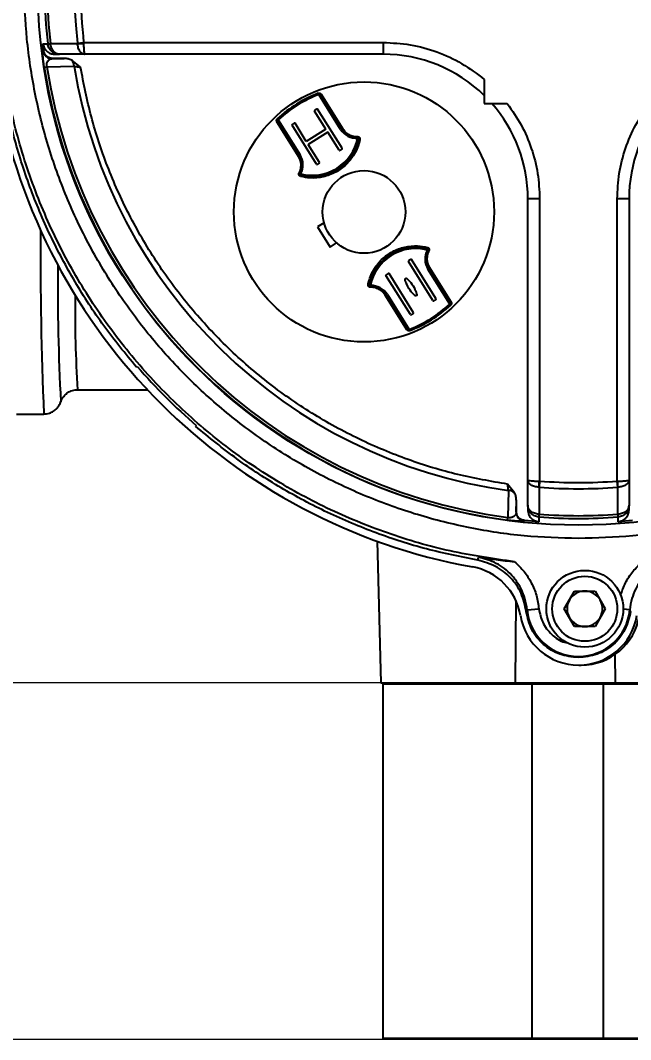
# Model space of a CAD drawing. Header units: millimetres. Extents: x 10469 to 13094, y 11322 to 13178.
# Drawn here: x 11035.1 to 11138.3, y 12550.2 to 12722.7 of the extents above; entities that cross this region are included whole.
import ezdxf

# ---------------------------------------------------------------- set-up
doc = ezdxf.new("R2010")
doc.units = ezdxf.units.MM
doc.layers.add('AM_5', color=3, linetype='Continuous', lineweight=25)
doc.styles.add('SLDTEXTSTYLE1', font='txt.shx', dxfattribs={"width": 0.7, "bigfont": 'gbcbig.shx'})
doc.dimstyles.new('SLDDIMSTYLE12$0', dxfattribs={"dimtxt": 12, "dimasz": 10, "dimexe": 0, "dimexo": 0.0625, "dimgap": 0.875, "dimtad": 1, "dimdec": 1, "dimlfac": 1.8, "dimrnd": 1e-09, "dimzin": 12, "dimdsep": 46, "dimtxsty": 'SLDTEXTSTYLE1', "dimcen": 0.09, "dimdle": 8.16, "dimclrd": 3, "dimclre": 3, "dimadec": 0, "dimazin": 3, "dimtfac": 1, "dimtdec": 1, "dimtofl": 0, "dimtmove": 0, "dimatfit": 3, "dimfxl": 0, "dimfrac": 2, "dimtolj": 1, "dimlwd": 5, "dimlwe": 5, "dimarcsym": 0})

# ---------------------------------------------------------------- blocks, each defined once
blk = doc.blocks.new('*D10')
at = {"layer": 'AM_5', "color": 3, "lineweight": 5, "transparency": 16777216}
blk.add_line((11237.8, 12944.4), (10843.4, 12944.4), dxfattribs=at)
at = {"layer": 'AM_5', "color": 3, "linetype": 'Continuous', "lineweight": 5, "transparency": 16777216}
for p, q in [((10843.4, 12934.4), (10843.4, 12620.62)), ((11249.48, 12610.62), (10843.4, 12610.62))]:
    blk.add_line(p, q, dxfattribs=at)
at = {"layer": 'AM_5', "color": 3, "transparency": 16777216}
for points in [[(10841.73, 12934.4), (10845.07, 12934.4), (10843.4, 12944.4)], [(10841.73, 12620.62), (10845.07, 12620.62), (10843.4, 12610.62)]]:
    blk.add_solid(points, dxfattribs=at)
at = {"layer": 'Defpoints', "color": 0, "transparency": 16777216}
for p in [(11237.86, 12944.4), (10843.4, 12610.62), (11249.54, 12610.62)]:
    blk.add_point(p, dxfattribs=at)
at = {"layer": 'AM_5', "color": 0, "transparency": 16777216, "insert": (10828.81, 12777.51), "char_height": 12, "attachment_point": 5, "rotation": 90, "style": 'SLDTEXTSTYLE1'}
blk.add_mtext('\\A1;{\\H2.28571x;335}', dxfattribs=at)
blk = doc.blocks.new('*D11')
at = {"layer": 'AM_5', "color": 3, "lineweight": 5, "transparency": 16777216}
blk.add_line((11249.48, 12610.62), (10843.22, 12610.62), dxfattribs=at)
at = {"layer": 'AM_5', "color": 3, "linetype": 'Continuous', "lineweight": 5, "transparency": 16777216}
for p, q in [((10843.22, 12600.62), (10843.22, 12560.21)), ((11249.13, 12550.21), (10843.22, 12550.21))]:
    blk.add_line(p, q, dxfattribs=at)
at = {"layer": 'AM_5', "color": 3, "transparency": 16777216}
for points in [[(10841.55, 12600.62), (10844.89, 12600.62), (10843.22, 12610.62)], [(10841.55, 12560.21), (10844.89, 12560.21), (10843.22, 12550.21)]]:
    blk.add_solid(points, dxfattribs=at)
at = {"layer": 'Defpoints', "color": 0, "transparency": 16777216}
for p in [(11249.54, 12610.62), (10843.22, 12550.21), (11249.2, 12550.21)]:
    blk.add_point(p, dxfattribs=at)
at = {"layer": 'AM_5', "color": 0, "transparency": 16777216, "insert": (10828.63, 12580.41), "char_height": 12, "attachment_point": 5, "rotation": 90, "style": 'SLDTEXTSTYLE1'}
blk.add_mtext('\\A1;{\\H2.28571x;60}', dxfattribs=at)

msp = doc.modelspace()

# ---------------------------------------------------------------- linework, layer by layer
at = {"color": 7, "linetype": 'Continuous', "lineweight": 25}
for p, q in [((11038.931, 12718.746), (11039.736, 12718.744)), ((11039.069, 12717.57), (11038.931, 12718.746)), ((11038.975, 12717.538), (11039.069, 12717.57)), ((11039.734, 12718.762), (11040.197, 12718.813)), ((11039.734, 12718.762), (11039.736, 12718.744)), ((11040.202, 12718.744), (11040.197, 12718.813)), ((11040.197, 12718.813), (11044.782, 12718.805)), ((11044.779, 12718.846), (11045.804, 12718.966)), ((11044.779, 12718.846), (11044.782, 12718.805)), ((11045.804, 12718.966), (11096.496, 12718.966)), ((11045.804, 12718.966), (11045.807, 12718.805)), ((11096.496, 12718.966), (11096.496, 12716.966)), ((11040.461, 12716.222), (11042.502, 12716.255)), ((11042.502, 12716.255), (11040.558, 12716.255)), ((11040.922, 12716.966), (11041.711, 12716.966)), ((11046.005, 12716.966), (11041.711, 12716.966)), ((11045.285, 12714.781), (11043.81, 12715.956)), ((11096.496, 12716.966), (11046.005, 12716.966)), ((11039.154, 12714.778), (11039.614, 12714.849)), ((11039.614, 12714.849), (11044.214, 12714.932)), ((11113.578, 12712.714), (11113.578, 12708.628)), ((11085.528, 12710.35), (11085.519, 12710.372)), ((11085.6, 12710.163), (11085.528, 12710.35)), ((11085.6, 12710.163), (11085.769, 12710.269)), ((11089.296, 12704.247), (11085.6, 12710.163)), ((11085.769, 12710.269), (11089.466, 12704.353)), ((11085.998, 12710.212), (11089.665, 12704.344)), ((11086.792, 12704.291), (11084.884, 12707.344)), ((11085.256, 12707.694), (11084.916, 12707.482)), ((11089.527, 12701.047), (11085.393, 12707.662)), ((11113.578, 12708.628), (11117.479, 12708.628)), ((11082.178, 12699.666), (11078.511, 12705.534)), ((11078.73, 12705.871), (11078.561, 12705.765)), ((11082.257, 12699.849), (11078.561, 12705.765)), ((11078.594, 12706.017), (11078.577, 12706.035)), ((11078.73, 12705.871), (11078.594, 12706.017)), ((11078.73, 12705.871), (11082.427, 12699.955)), ((11085.202, 12698.345), (11081.068, 12704.96)), ((11081.439, 12705.309), (11081.1, 12705.097)), ((11083.485, 12702.225), (11081.577, 12705.278)), ((11086.792, 12704.291), (11083.485, 12702.225)), ((11087.11, 12703.782), (11083.803, 12701.716)), ((11089.018, 12700.729), (11087.11, 12703.782)), ((11089.466, 12704.353), (11089.296, 12704.247)), ((11092.142, 12702.946), (11092.151, 12702.746)), ((11092.347, 12702.707), (11092.151, 12702.746)), ((11085.71, 12698.663), (11083.803, 12701.716)), ((11089.495, 12700.91), (11089.156, 12700.698)), ((11082.427, 12699.955), (11082.257, 12699.849)), ((11085.679, 12698.525), (11085.339, 12698.313)), ((11082.349, 12696.826), (11082.525, 12696.731)), ((11082.474, 12696.537), (11082.525, 12696.731)), ((11122.96, 12692.502), (11120.96, 12692.502)), ((11120.96, 12644.925), (11120.96, 12692.502)), ((11122.96, 12692.502), (11122.96, 12644.725)), ((11136.081, 12644.725), (11136.081, 12692.502)), ((11138.081, 12692.502), (11136.081, 12692.502)), ((11138.081, 12692.502), (11138.081, 12644.925)), ((11086.498, 12688.424), (11085.402, 12687.74)), ((11085.402, 12687.74), (11087.522, 12684.347)), ((11087.522, 12684.347), (11088.617, 12685.032)), ((11103.968, 12683.835), (11104.019, 12684.028)), ((11103.968, 12683.835), (11104.144, 12683.739)), ((11104.915, 12675.288), (11100.782, 12681.903)), ((11101.153, 12682.253), (11100.814, 12682.041)), ((11105.424, 12675.606), (11101.291, 12682.221)), ((11101.099, 12672.903), (11096.966, 12679.518)), ((11097.337, 12679.868), (11096.998, 12679.656)), ((11101.608, 12673.221), (11097.475, 12679.836)), ((11104.066, 12680.611), (11104.235, 12680.717)), ((11107.762, 12674.695), (11104.066, 12680.611)), ((11104.235, 12680.717), (11107.932, 12674.801)), ((11104.315, 12680.899), (11107.981, 12675.032)), ((11094.341, 12677.82), (11094.145, 12677.859)), ((11094.341, 12677.82), (11094.35, 12677.62)), ((11100.495, 12670.353), (11096.828, 12676.221)), ((11097.027, 12676.213), (11097.196, 12676.319)), ((11100.723, 12670.297), (11097.027, 12676.213)), ((11097.196, 12676.319), (11100.893, 12670.403)), ((11105.392, 12675.468), (11105.053, 12675.256)), ((11107.932, 12674.801), (11107.762, 12674.695)), ((11107.899, 12674.549), (11107.762, 12674.695)), ((11107.915, 12674.531), (11107.899, 12674.549)), ((11101.576, 12673.084), (11101.237, 12672.872)), ((11100.723, 12670.297), (11100.893, 12670.403)), ((11100.965, 12670.216), (11100.893, 12670.403)), ((11100.974, 12670.193), (11100.965, 12670.216)), ((11054.771, 12664.001), (11054.883, 12664.113)), ((11044.786, 12660.188), (11056.608, 12660.188)), ((11041.955, 12658.154), (11041.962, 12658.177)), ((11034.453, 12656.08), (11039.092, 12656.08)), ((11064.878, 12654.118), (11064.766, 12654.006)), ((11118.72, 12642.746), (11117.546, 12644.212)), ((11120.96, 12644.925), (11121.014, 12644.879)), ((11121.027, 12644.704), (11120.96, 12644.925)), ((11120.96, 12640.645), (11120.96, 12644.925)), ((11122.852, 12644.726), (11122.96, 12644.725)), ((11122.852, 12643.697), (11122.879, 12643.695)), ((11122.852, 12643.697), (11122.857, 12639.127)), ((11122.96, 12644.725), (11122.879, 12643.695)), ((11136.081, 12644.725), (11136.189, 12644.726)), ((11136.162, 12643.695), (11136.081, 12644.725)), ((11136.162, 12643.695), (11136.189, 12643.697)), ((11136.184, 12639.127), (11136.189, 12643.697)), ((11138.081, 12644.925), (11138.081, 12640.645)), ((11117.674, 12643.152), (11117.592, 12638.565)), ((11118.988, 12639.475), (11119.02, 12641.439)), ((11119.02, 12639.569), (11119.02, 12641.439)), ((11120.96, 12640.645), (11120.96, 12639.86)), ((11138.081, 12640.645), (11138.016, 12640.376)), ((11138.048, 12640.287), (11138.048, 12640.371)), ((11138.081, 12639.86), (11138.081, 12640.645)), ((11117.531, 12638.104), (11117.592, 12638.565)), ((11120.369, 12638.076), (11120.337, 12637.984)), ((11122.813, 12637.862), (11120.369, 12638.076)), ((11122.857, 12639.127), (11122.811, 12639.13)), ((11122.811, 12638.664), (11122.823, 12638.663)), ((11122.811, 12638.664), (11122.813, 12637.862)), ((11122.857, 12639.127), (11122.823, 12638.663)), ((11136.184, 12639.127), (11136.23, 12639.13)), ((11136.218, 12638.663), (11136.184, 12639.127)), ((11136.218, 12638.663), (11136.23, 12638.664)), ((11136.228, 12637.862), (11136.23, 12638.664)), ((11138.672, 12638.076), (11136.228, 12637.862)), ((11095.469, 12634.571), (11096.097, 12610.58)), ((11112.492, 12631.336), (11112.612, 12631.853)), ((11127.13, 12623.126), (11128.862, 12626.126)), ((11128.862, 12626.126), (11132.326, 12626.126)), ((11132.326, 12626.126), (11134.058, 12623.126)), ((11118.946, 12624.499), (11118.837, 12610.58)), ((11120.695, 12622.685), (11120.844, 12622.935)), ((11120.844, 12622.935), (11122.835, 12623.123)), ((11128.862, 12620.126), (11127.13, 12623.126)), ((11134.058, 12623.126), (11132.326, 12620.126)), ((11138.197, 12622.935), (11137.093, 12623.039)), ((11138.346, 12622.685), (11138.197, 12622.935)), ((11132.326, 12620.126), (11128.862, 12620.126)), ((11135.655, 12615.372), (11135.759, 12610.58)), ((11129.561, 12613.6), (11129.978, 12613.6)), ((11096.097, 12610.58), (11118.837, 12610.58)), ((11118.837, 12610.58), (11135.759, 12610.58)), ((11126.591, 12610.58), (11126.591, 12610.39)), ((11135.759, 12610.58), (11171.286, 12610.58)), ((11096.423, 12610.39), (11096.423, 12550.39)), ((11121.699, 12610.39), (11096.423, 12610.39)), ((11121.699, 12550.39), (11121.699, 12610.39)), ((11133.783, 12610.39), (11121.699, 12610.39)), ((11133.783, 12550.39), (11133.783, 12610.39)), ((11175.17, 12610.39), (11133.783, 12610.39)), ((11121.699, 12550.39), (11096.423, 12550.39)), ((11133.783, 12550.39), (11121.699, 12550.39)), ((11175.17, 12550.39), (11133.783, 12550.39))]:
    msp.add_line(p, q, dxfattribs=at)
at = {"color": 7, "linetype": 'Continuous', "lineweight": 25, "flags": 128}
for points in [[(11040.461, 12716.222), (11040.516, 12716.241), (11040.558, 12716.255)], [(11089.665, 12704.344), (11089.633, 12704.331), (11089.602, 12704.322), (11089.572, 12704.316), (11089.544, 12704.315), (11089.518, 12704.319), (11089.497, 12704.326), (11089.479, 12704.338), (11089.466, 12704.353)], [(11092.549, 12702.567), (11092.507, 12702.575), (11092.467, 12702.587), (11092.431, 12702.603), (11092.399, 12702.621), (11092.374, 12702.642), (11092.357, 12702.664), (11092.348, 12702.686), (11092.347, 12702.707)], [(11082.257, 12699.849), (11082.265, 12699.83), (11082.268, 12699.809), (11082.265, 12699.786), (11082.257, 12699.762), (11082.244, 12699.737), (11082.226, 12699.712), (11082.204, 12699.688), (11082.178, 12699.666)], [(11082.511, 12696.295), (11082.522, 12696.335), (11082.529, 12696.377), (11082.531, 12696.416), (11082.528, 12696.453), (11082.52, 12696.484), (11082.508, 12696.51), (11082.493, 12696.528), (11082.474, 12696.537)], [(11104.019, 12684.028), (11104, 12684.038), (11103.984, 12684.056), (11103.972, 12684.081), (11103.965, 12684.113), (11103.962, 12684.149), (11103.964, 12684.189), (11103.971, 12684.23), (11103.982, 12684.271)], [(11104.235, 12680.717), (11104.227, 12680.735), (11104.225, 12680.756), (11104.228, 12680.779), (11104.236, 12680.804), (11104.249, 12680.829), (11104.267, 12680.853), (11104.289, 12680.877), (11104.315, 12680.899)], [(11094.145, 12677.859), (11094.145, 12677.88), (11094.136, 12677.902), (11094.118, 12677.924), (11094.093, 12677.944), (11094.062, 12677.963), (11094.025, 12677.978), (11093.985, 12677.99), (11093.943, 12677.998)], [(11096.828, 12676.221), (11096.859, 12676.235), (11096.89, 12676.244), (11096.92, 12676.249), (11096.949, 12676.25), (11096.974, 12676.247), (11096.996, 12676.239), (11097.014, 12676.228), (11097.027, 12676.213)], [(11119.02, 12639.569), (11119.002, 12639.516), (11118.988, 12639.475)]]:
    msp.add_lwpolyline(points, dxfattribs=at)
at = {"color": 7, "linetype": 'Continuous', "lineweight": 25}
for centre, radius in [((11129.52, 12728.755), 91.48), ((11093.246, 12690.283), 22), ((11093.246, 12690.283), 7), ((11130.594, 12623.126), 6.5), ((11130.594, 12623.126), 5.5)]:
    msp.add_circle(centre, radius, dxfattribs=at)
for centre, radius, start, end in [((11129.52, 12728.755), 90.341, 353.64897, 186.35103), ((11129.52, 12728.755), 89.875, 353.64897, 186.35103), ((11129.52, 12728.755), 85.319, 353.33017, 186.66983), ((11040.464, 12717.722), 1.5, 187.07071, 269.91274), ((11039.969, 12720.57), 1.84, 262.72929, 277.2707), ((11045.295, 12733.129), 14.333, 267.94984, 272.05016), ((11042.453, 12714.83), 1.764, 3.33539, 39.69868), ((11096.496, 12692.502), 24.464, 45.7131, 90), ((11129.52, 12728.755), 91.441, 188.79238, 262.46584), ((11129.52, 12728.755), 90.976, 188.79238, 262.46584), ((11129.52, 12728.755), 86.42, 189.2043, 262.12076), ((11129.564, 12728.577), 99.998, 190.32572, 259.67183), ((11093.246, 12690.283), 21.524, 111.039, 132.961), ((11093.246, 12690.283), 21.5, 111.039, 132.961), ((11093.246, 12690.283), 21.3, 111.039, 132.961), ((11085.6, 12710.163), 0.2, 32, 111.039), ((11085.917, 12710.375), 0.182, 215.62254, 296.53626), ((11084.969, 12707.397), 0.1, 122, 212), ((11085.309, 12707.609), 0.1, 32, 122), ((11096.496, 12692.502), 24.464, 0, 41.23805), ((11162.545, 12692.502), 24.464, 138.76195, 180), ((11078.401, 12705.678), 0.182, 307.46374, 28.37746), ((11078.73, 12705.871), 0.2, 132.961, 212), ((11081.153, 12705.013), 0.1, 122, 212), ((11081.492, 12705.225), 0.1, 32, 122), ((11092.01, 12705.943), 3.2, 212, 272.53097), ((11092.01, 12705.943), 3, 212, 272.53097), ((11084.503, 12704.276), 8, 255.3094, 348.6906), ((11084.503, 12704.276), 7.8, 255.3094, 348.6906), ((11091.455, 12702.995), 0.689, 355.91037, 3.87572), ((11092.151, 12702.746), 0.2, 348.6906, 92.53097), ((11089.103, 12700.782), 0.1, 212, 302), ((11089.442, 12700.994), 0.1, 302, 32), ((11079.713, 12698.259), 3, 331.46903, 32), ((11079.713, 12698.259), 3.2, 331.46903, 32), ((11085.626, 12698.61), 0.1, 302, 32), ((11082.606, 12697.465), 0.689, 240.12428, 248.08963), ((11082.525, 12696.731), 0.2, 151.46903, 255.3094), ((11085.286, 12698.398), 0.1, 212, 302), ((11647.877, 12682.415), 609.354, 179.552814, 182.476995), ((11101.99, 12676.29), 8, 75.3094, 168.6906), ((11101.99, 12676.29), 7.8, 75.3094, 168.6906), ((11106.779, 12682.307), 3.2, 151.46903, 212), ((11106.779, 12682.307), 3, 151.46903, 212), ((11103.968, 12683.835), 0.2, 331.46903, 75.3094), ((11103.887, 12683.101), 0.689, 60.12428, 68.08963), ((11400.166, 12677.45), 358.731, 179.38754, 183.08342), ((11100.867, 12681.956), 0.1, 122, 212), ((11101.206, 12682.168), 0.1, 32, 122), ((11097.051, 12679.571), 0.1, 122, 212), ((11097.39, 12679.783), 0.1, 32, 122), ((11094.341, 12677.82), 0.2, 168.6906, 272.53097), ((11094.483, 12674.623), 3.2, 32, 92.53097), ((11249.997, 12673.416), 205.637, 179.22351, 183.68809), ((11095.037, 12677.571), 0.689, 175.91037, 183.87572), ((11094.483, 12674.623), 3, 32, 92.53097), ((11093.246, 12690.283), 21.3, 291.039, 312.961), ((11093.246, 12690.283), 21.5, 291.039, 312.961), ((11093.246, 12690.283), 21.524, 291.039, 312.961), ((11105, 12675.341), 0.1, 212, 302), ((11105.339, 12675.553), 0.1, 302, 32), ((11107.762, 12674.695), 0.2, 312.961, 32), ((11108.092, 12674.887), 0.182, 127.46374, 208.37746), ((11101.184, 12672.956), 0.1, 212, 302), ((11101.523, 12673.168), 0.1, 302, 32), ((11100.576, 12670.191), 0.182, 35.62254, 116.53626), ((11100.893, 12670.403), 0.2, 212, 291.039), ((11144.187, 12644.211), 21.342, 178.61808, 181.38192), ((11129.52, 12728.755), 85.319, 265.53552, 274.46448), ((11114.854, 12644.211), 21.342, 358.61809, 1.38192), ((11117.59, 12641.382), 1.772, 50.36479, 87.29394), ((11120.488, 12639.477), 1.5, 180.08872, 264.21159), ((11125.52, 12638.897), 2.719, 175.08842, 184.91158), ((11129.52, 12728.755), 90.341, 265.74841, 274.25159), ((11129.52, 12728.755), 89.875, 265.74841, 274.25159), ((11133.521, 12638.897), 2.719, 355.08842, 4.91158), ((11109.843, 12620.362), 10, 9.26756, 79.67181), ((11130.594, 12623.126), 3, 90, 150), ((11130.594, 12623.126), 3, 30, 90), ((11130.594, 12623.126), 3, 150, 210), ((11130.594, 12623.126), 3, 330, 30), ((11129.52, 12623.755), 8.715, 185.40246, 354.59754), ((11129.561, 12623.579), 9.98, 189.26678, 350.73322), ((11130.594, 12623.126), 3, 210, 270), ((11129.977, 12623.579), 9.98, 270.0009, 350.73276), ((11130.594, 12623.126), 3, 270, 330)]:
    msp.add_arc(centre, radius, start, end, dxfattribs=at)
msp.add_ellipse((11101.195, 12677.562), major_axis=(0.927, -1.484), ratio=0.2285714, dxfattribs=at)
for points in [[(11129.52, 12635.015), (11126.453, 12635.102), (11120.318, 12635.276), (11111.203, 12636.679), (11102.265, 12638.904), (11093.59, 12642.012), (11085.261, 12645.951), (11077.357, 12650.688), (11069.957, 12656.177), (11063.129, 12662.364), (11056.942, 12669.192), (11051.453, 12676.592), (11046.716, 12684.495), (11042.776, 12692.825), (11039.672, 12701.5), (11037.433, 12710.438), (11036.081, 12719.553), (11035.629, 12728.755), (11036.081, 12737.958), (11037.433, 12747.073), (11039.672, 12756.011), (11042.776, 12764.686), (11046.716, 12773.015), (11051.453, 12780.919), (11056.942, 12788.319), (11063.129, 12795.147), (11069.957, 12801.334), (11077.357, 12806.823), (11085.261, 12811.56), (11093.59, 12815.499), (11102.265, 12818.607), (11111.203, 12820.832), (11120.318, 12822.235), (11126.453, 12822.409), (11129.52, 12822.496)], [(11129.52, 12822.496), (11132.588, 12822.409), (11138.723, 12822.235), (11147.838, 12820.832), (11156.776, 12818.607), (11165.451, 12815.499), (11173.78, 12811.56), (11181.684, 12806.823), (11189.084, 12801.334), (11195.912, 12795.147), (11202.099, 12788.319), (11207.588, 12780.919), (11212.325, 12773.015), (11216.265, 12764.686), (11219.369, 12756.011), (11221.608, 12747.073), (11222.96, 12737.958), (11223.412, 12728.755), (11222.96, 12719.553), (11221.608, 12710.438), (11219.369, 12701.5), (11216.265, 12692.825), (11212.325, 12684.495), (11207.588, 12676.592), (11202.099, 12669.192), (11195.912, 12662.364), (11189.084, 12656.177), (11181.684, 12650.688), (11173.78, 12645.951), (11165.451, 12642.012), (11156.776, 12638.904), (11147.838, 12636.679), (11138.723, 12635.276), (11132.588, 12635.102), (11129.52, 12635.015)], [(11118.731, 12631.082), (11115.079, 12631.606), (11107.776, 12632.654), (11097.133, 12635.774), (11086.89, 12639.982), (11077.189, 12645.337), (11068.15, 12651.742), (11059.888, 12659.123), (11052.507, 12667.385), (11046.102, 12676.424), (11040.747, 12686.125), (11036.539, 12696.368), (11033.419, 12707.011), (11032.371, 12714.314), (11031.847, 12717.966)], [(11054.771, 12664.001), (11052.884, 12666.298), (11049.11, 12670.891), (11044.265, 12678.392), (11040.064, 12686.263), (11036.617, 12694.492), (11033.864, 12702.986), (11032.689, 12708.814), (11032.101, 12711.727)], [(11054.883, 12664.113), (11056.459, 12662.357), (11059.612, 12658.847), (11063.122, 12655.694), (11064.878, 12654.118)], [(11112.492, 12631.336), (11109.579, 12631.924), (11103.751, 12633.099), (11095.257, 12635.852), (11087.028, 12639.299), (11079.157, 12643.5), (11071.656, 12648.345), (11067.063, 12652.119), (11064.766, 12654.006)], [(11122.96, 12644.725), (11125.147, 12644.597), (11129.52, 12644.34), (11133.894, 12644.597), (11136.081, 12644.725)], [(11129.52, 12614.865), (11128.445, 12614.979), (11126.294, 12615.206), (11123.508, 12616.97), (11121.421, 12619.523), (11120.937, 12621.631), (11120.695, 12622.685)], [(11138.346, 12622.685), (11138.104, 12621.631), (11137.62, 12619.523), (11135.533, 12616.97), (11132.747, 12615.206), (11130.596, 12614.979), (11129.52, 12614.865)]]:
    msp.add_open_spline(points, degree=3, dxfattribs=at)
for points, knots in [([(11129.52, 12813.042), (11126.616, 12812.955), (11120.757, 12812.78), (11112.006, 12811.352), (11103.353, 12809.048), (11094.947, 12805.8), (11086.936, 12801.679), (11079.452, 12796.755), (11072.607, 12791.132), (11066.443, 12784.887), (11060.955, 12778.039), (11056.166, 12770.587), (11052.145, 12762.581), (11048.981, 12754.146), (11046.732, 12745.421), (11045.449, 12736.558), (11045.047, 12727.7), (11045.553, 12721.861), (11045.804, 12718.966)], [0, 0, 0, 0, 0.0612816, 0.1235957, 0.1866179, 0.25, 0.3133821, 0.3764043, 0.4387184, 0.5, 0.5612816, 0.6235957, 0.6866179, 0.75, 0.8133821, 0.8764043, 0.9387184, 1, 1, 1, 1]), ([(11213.237, 12718.966), (11213.488, 12721.861), (11213.994, 12727.7), (11213.592, 12736.558), (11212.309, 12745.421), (11210.06, 12754.146), (11206.896, 12762.581), (11202.875, 12770.587), (11198.086, 12778.039), (11192.598, 12784.887), (11186.434, 12791.132), (11179.589, 12796.755), (11172.105, 12801.679), (11164.094, 12805.8), (11155.688, 12809.048), (11147.035, 12811.352), (11138.284, 12812.78), (11132.425, 12812.955), (11129.52, 12813.042)], [0, 0, 0, 0, 0.0612816, 0.1235957, 0.1866179, 0.25, 0.3133821, 0.3764043, 0.4387184, 0.5, 0.5612816, 0.6235957, 0.6866179, 0.75, 0.8133821, 0.8764043, 0.9387184, 1, 1, 1, 1]), ([(11039.154, 12714.778), (11039.123, 12714.988), (11039.059, 12715.421), (11038.992, 12716.003), (11038.946, 12716.507), (11038.916, 12717.012), (11038.917, 12717.438), (11038.955, 12717.503), (11038.975, 12717.538)], [0, 0, 0, 0, 0.1207868, 0.2490761, 0.3731373, 0.5013754, 0.7404691, 1, 1, 1, 1]), ([(11038.931, 12718.746), (11038.984, 12718.507), (11039.089, 12718.028), (11039.559, 12717.446), (11040.19, 12717.044), (11040.678, 12716.992), (11040.922, 12716.966)], [0, 0, 0, 0, 0.2499161, 0.4998772, 0.7499002, 1, 1, 1, 1]), ([(11040.558, 12716.255), (11040.377, 12716.274), (11040.015, 12716.313), (11039.545, 12716.609), (11039.193, 12717.038), (11039.11, 12717.393), (11039.069, 12717.57)], [0, 0, 0, 0, 0.24991859, 0.49987605, 0.74997273, 1, 1, 1, 1]), ([(11041.711, 12716.966), (11041.476, 12716.99), (11041.003, 12717.039), (11040.38, 12717.427), (11039.9, 12718.008), (11039.791, 12718.497), (11039.736, 12718.744)], [0, 0, 0, 0, 0.24311821, 0.48973638, 0.74228142, 1, 1, 1, 1]), ([(11041.711, 12716.966), (11041.531, 12716.99), (11041.17, 12717.039), (11040.694, 12717.427), (11040.327, 12718.008), (11040.244, 12718.497), (11040.202, 12718.744)], [0, 0, 0, 0, 0.2431182, 0.4897364, 0.7422814, 1, 1, 1, 1]), ([(11046.005, 12716.966), (11045.857, 12716.991), (11045.559, 12717.043), (11045.168, 12717.446), (11044.872, 12718.049), (11044.812, 12718.551), (11044.782, 12718.805)], [0, 0, 0, 0, 0.24349066, 0.48990244, 0.74228532, 1, 1, 1, 1]), ([(11045.807, 12718.805), (11045.812, 12718.567), (11045.821, 12718.075), (11045.865, 12717.496), (11045.916, 12717.163), (11045.962, 12716.995), (11045.99, 12716.976), (11046.005, 12716.966)], [0, 0, 0, 0, 0.2418431, 0.4991239, 0.7090059, 0.8444555, 1, 1, 1, 1]), ([(11096.496, 12718.966), (11098.032, 12718.889), (11101.127, 12718.734), (11105.632, 12717.466), (11109.891, 12715.527), (11112.355, 12713.647), (11113.578, 12712.714)], [0, 0, 0, 0, 0.248067, 0.5, 0.751933, 1, 1, 1, 1]), ([(11039.614, 12714.849), (11039.6, 12714.919), (11039.574, 12715.058), (11039.571, 12715.259), (11039.591, 12715.438), (11039.666, 12715.733), (11039.833, 12715.959), (11040.008, 12716.089), (11040.106, 12716.138), (11040.19, 12716.173), (11040.289, 12716.202), (11040.387, 12716.217), (11040.44, 12716.221), (11040.456, 12716.222), (11040.461, 12716.222)], [0, 0, 0, 0, 0.0594216, 0.1187115, 0.1821096, 0.2512974, 0.5005091, 0.6688882, 0.7209765, 0.7501665, 0.8758835, 0.9620537, 0.9870366, 1, 1, 1, 1]), ([(11043.81, 12715.956), (11043.6, 12716.045), (11043.182, 12716.222), (11042.728, 12716.244), (11042.502, 12716.255)], [0, 0, 0, 0, 0.5015357, 1, 1, 1, 1]), ([(11044.214, 12714.932), (11044.355, 12714.914), (11044.579, 12714.885), (11044.956, 12714.831), (11045.172, 12714.799), (11045.285, 12714.781)], [0, 0, 0, 0, 0.4463965, 0.7099365, 1, 1, 1, 1]), ([(11117.546, 12644.212), (11114.717, 12644.697), (11109.003, 12645.677), (11100.598, 12648.264), (11092.317, 12651.719), (11084.315, 12656.121), (11076.735, 12661.424), (11069.745, 12667.546), (11063.459, 12674.389), (11057.978, 12681.841), (11053.387, 12689.736), (11049.737, 12697.933), (11046.952, 12706.275), (11045.837, 12711.965), (11045.285, 12714.781)], [0, 0, 0, 0, 0.07964621, 0.16087728, 0.24358846, 0.32847039, 0.41398283, 0.49999999, 0.58601276, 0.67152525, 0.75641153, 0.83911847, 0.92035171, 1, 1, 1, 1]), ([(11085.519, 12710.372), (11085.541, 12710.379), (11085.591, 12710.395), (11085.679, 12710.402), (11085.796, 12710.383), (11085.914, 12710.321), (11085.969, 12710.249), (11085.998, 12710.212)], [0, 0, 0, 0, 0.0853698, 0.1907986, 0.3564235, 0.6664713, 1, 1, 1, 1]), ([(11117.479, 12708.628), (11118.3, 12707.449), (11119.955, 12705.075), (11121.65, 12701.052), (11122.757, 12696.829), (11122.892, 12693.938), (11122.96, 12692.502)], [0, 0, 0, 0, 0.2483152, 0.5, 0.7516848, 1, 1, 1, 1]), ([(11136.081, 12692.502), (11136.149, 12693.938), (11136.284, 12696.829), (11137.391, 12701.052), (11139.086, 12705.075), (11140.741, 12707.449), (11141.562, 12708.628)], [0, 0, 0, 0, 0.2483152, 0.5, 0.7516848, 1, 1, 1, 1]), ([(11078.511, 12705.534), (11078.482, 12705.598), (11078.438, 12705.694), (11078.459, 12705.849), (11078.502, 12705.944), (11078.54, 12705.998), (11078.569, 12706.026), (11078.577, 12706.035)], [0, 0, 0, 0, 0.4935098, 0.7465115, 0.851032, 0.9564885, 1, 1, 1, 1]), ([(11089.665, 12704.344), (11089.858, 12704.09), (11090.209, 12703.631), (11091.027, 12703.174), (11091.699, 12703.032), (11092.075, 12703.04), (11092.142, 12703.041)], [0, 0, 0, 0, 0.35692605, 0.64558806, 0.93595733, 1, 1, 1, 1]), ([(11092.549, 12702.567), (11092.511, 12702.393), (11092.304, 12701.457), (11091.653, 12699.962), (11090.253, 12698.217), (11088.5, 12696.915), (11086.357, 12696.126), (11084.28, 12695.94), (11083.063, 12696.184), (11082.511, 12696.295)], [0, 0, 0, 0, 0.0439371, 0.236293, 0.3728219, 0.5357282, 0.69861, 0.8632007, 1, 1, 1, 1]), ([(11092.142, 12703.041), (11092.183, 12703.04), (11092.264, 12703.036), (11092.375, 12702.985), (11092.468, 12702.906), (11092.536, 12702.794), (11092.563, 12702.675), (11092.553, 12702.597), (11092.549, 12702.567)], [0, 0, 0, 0, 0.1540842, 0.3077863, 0.4712038, 0.6571656, 0.8674974, 1, 1, 1, 1]), ([(11082.263, 12696.868), (11082.294, 12696.928), (11082.466, 12697.262), (11082.632, 12697.929), (11082.581, 12698.864), (11082.321, 12699.381), (11082.178, 12699.666)], [0, 0, 0, 0, 0.06404267, 0.35441194, 0.64307395, 1, 1, 1, 1]), ([(11082.511, 12696.295), (11082.456, 12696.317), (11082.353, 12696.358), (11082.251, 12696.489), (11082.209, 12696.631), (11082.217, 12696.764), (11082.248, 12696.835), (11082.263, 12696.868)], [0, 0, 0, 0, 0.257956, 0.4849143, 0.7035846, 0.8642778, 1, 1, 1, 1]), ([(11093.943, 12677.998), (11093.982, 12678.172), (11094.189, 12679.108), (11094.839, 12680.604), (11096.24, 12682.349), (11097.993, 12683.65), (11100.136, 12684.44), (11102.213, 12684.626), (11103.43, 12684.382), (11103.982, 12684.271)], [0, 0, 0, 0, 0.0439371, 0.236293, 0.3728219, 0.5357282, 0.69861, 0.8632007, 1, 1, 1, 1]), ([(11104.23, 12683.698), (11104.199, 12683.637), (11104.027, 12683.303), (11103.86, 12682.637), (11103.912, 12681.702), (11104.171, 12681.185), (11104.315, 12680.899)], [0, 0, 0, 0, 0.06404267, 0.35441194, 0.64307395, 1, 1, 1, 1]), ([(11103.982, 12684.271), (11104.036, 12684.249), (11104.139, 12684.207), (11104.241, 12684.076), (11104.283, 12683.935), (11104.276, 12683.801), (11104.244, 12683.73), (11104.23, 12683.698)], [0, 0, 0, 0, 0.257956, 0.4849143, 0.7035846, 0.8642778, 1, 1, 1, 1]), ([(11094.35, 12677.524), (11094.309, 12677.526), (11094.228, 12677.53), (11094.118, 12677.58), (11094.025, 12677.66), (11093.957, 12677.772), (11093.93, 12677.891), (11093.94, 12677.968), (11093.943, 12677.998)], [0, 0, 0, 0, 0.1540842, 0.3077863, 0.4712038, 0.6571656, 0.8674974, 1, 1, 1, 1]), ([(11096.828, 12676.221), (11096.634, 12676.475), (11096.283, 12676.935), (11095.465, 12677.391), (11094.794, 12677.534), (11094.418, 12677.526), (11094.35, 12677.524)], [0, 0, 0, 0, 0.35692605, 0.64558806, 0.93595733, 1, 1, 1, 1]), ([(11107.981, 12675.032), (11108.01, 12674.968), (11108.055, 12674.872), (11108.033, 12674.716), (11107.991, 12674.622), (11107.952, 12674.568), (11107.924, 12674.539), (11107.915, 12674.531)], [0, 0, 0, 0, 0.4935098, 0.7465115, 0.851032, 0.9564885, 1, 1, 1, 1]), ([(11100.974, 12670.193), (11100.951, 12670.186), (11100.902, 12670.17), (11100.814, 12670.164), (11100.697, 12670.182), (11100.578, 12670.245), (11100.523, 12670.316), (11100.495, 12670.353)], [0, 0, 0, 0, 0.08536983, 0.19079859, 0.35642346, 0.66647129, 1, 1, 1, 1]), ([(11042.013, 12658.302), (11042.05, 12658.398), (11042.134, 12658.609), (11042.45, 12659.106), (11042.98, 12659.631), (11043.726, 12660.025), (11044.368, 12660.22), (11044.72, 12660.174), (11044.77, 12660.167)], [0, 0, 0, 0, 0.1429554, 0.3163759, 0.5136025, 0.7314849, 0.9620999, 1, 1, 1, 1]), ([(11039.092, 12656.08), (11039.405, 12656.108), (11039.992, 12656.161), (11040.738, 12656.535), (11041.283, 12656.992), (11041.648, 12657.473), (11041.866, 12657.898), (11041.969, 12658.186), (11041.997, 12658.295), (11042.008, 12658.339)], [0, 0, 0, 0, 0.19362295, 0.3638297, 0.51345707, 0.64880023, 0.77586551, 0.91044112, 1, 1, 1, 1]), ([(11117.674, 12643.152), (11117.658, 12643.292), (11117.634, 12643.514), (11117.589, 12643.888), (11117.561, 12644.101), (11117.546, 12644.212)], [0, 0, 0, 0, 0.4491912, 0.7120483, 1, 1, 1, 1]), ([(11121.014, 12644.879), (11121.054, 12644.866), (11121.156, 12644.833), (11121.511, 12644.782), (11122.105, 12644.739), (11122.608, 12644.73), (11122.852, 12644.726)], [0, 0, 0, 0, 0.1603921, 0.4090048, 0.7133358, 1, 1, 1, 1]), ([(11122.852, 12643.697), (11122.592, 12643.724), (11122.077, 12643.777), (11121.462, 12644.075), (11121.091, 12644.402), (11121.043, 12644.629), (11121.027, 12644.704)], [0, 0, 0, 0, 0.2934878, 0.5809042, 0.8613713, 1, 1, 1, 1]), ([(11136.189, 12644.726), (11136.433, 12644.73), (11136.936, 12644.739), (11137.533, 12644.782), (11137.878, 12644.833), (11138.051, 12644.88), (11138.071, 12644.909), (11138.081, 12644.925)], [0, 0, 0, 0, 0.2420778, 0.4990881, 0.7090281, 0.8444798, 1, 1, 1, 1]), ([(11138.081, 12644.925), (11138.055, 12644.774), (11138.002, 12644.47), (11137.584, 12644.074), (11136.963, 12643.777), (11136.449, 12643.724), (11136.189, 12643.697)], [0, 0, 0, 0, 0.24337936, 0.48973908, 0.74220299, 1, 1, 1, 1]), ([(11119.02, 12641.439), (11119.009, 12641.666), (11118.986, 12642.12), (11118.809, 12642.538), (11118.72, 12642.746)], [0, 0, 0, 0, 0.50110476, 1, 1, 1, 1]), ([(11122.811, 12639.13), (11122.556, 12639.166), (11122.05, 12639.239), (11121.444, 12639.606), (11121.037, 12640.09), (11120.985, 12640.461), (11120.96, 12640.645)], [0, 0, 0, 0, 0.2578222, 0.5102459, 0.7566012, 1, 1, 1, 1]), ([(11122.811, 12638.664), (11122.556, 12638.712), (11122.05, 12638.807), (11121.444, 12639.286), (11121.037, 12639.92), (11120.985, 12640.405), (11120.96, 12640.645)], [0, 0, 0, 0, 0.2578222, 0.5102459, 0.7566012, 1, 1, 1, 1]), ([(11120.96, 12639.86), (11120.987, 12639.609), (11121.041, 12639.109), (11121.463, 12638.468), (11122.071, 12637.999), (11122.565, 12637.908), (11122.813, 12637.862)], [0, 0, 0, 0, 0.2504088, 0.5001794, 0.7500317, 1, 1, 1, 1]), ([(11136.228, 12637.862), (11136.476, 12637.908), (11136.971, 12638), (11137.579, 12638.469), (11138, 12639.11), (11138.054, 12639.61), (11138.081, 12639.86)], [0, 0, 0, 0, 0.250393, 0.5001633, 0.7500215, 1, 1, 1, 1]), ([(11138.081, 12640.645), (11138.056, 12640.405), (11138.004, 12639.92), (11137.597, 12639.286), (11136.991, 12638.807), (11136.485, 12638.712), (11136.23, 12638.664)], [0, 0, 0, 0, 0.2433988, 0.4897541, 0.7421778, 1, 1, 1, 1]), ([(11138.016, 12640.376), (11138.001, 12640.284), (11137.953, 12640.007), (11137.592, 12639.607), (11136.992, 12639.239), (11136.486, 12639.166), (11136.23, 12639.13)], [0, 0, 0, 0, 0.13872672, 0.41916409, 0.70650937, 1, 1, 1, 1]), ([(11120.337, 12637.984), (11120.302, 12637.963), (11120.235, 12637.923), (11119.796, 12637.914), (11119.29, 12637.932), (11118.788, 12637.966), (11118.195, 12638.02), (11117.75, 12638.076), (11117.531, 12638.104)], [0, 0, 0, 0, 0.2593433, 0.4990822, 0.6285093, 0.7489001, 0.8765067, 1, 1, 1, 1]), ([(11118.988, 12639.475), (11118.974, 12639.367), (11118.956, 12639.222), (11118.858, 12639.018), (11118.716, 12638.823), (11118.519, 12638.675), (11118.334, 12638.608), (11118.305, 12638.598), (11118.201, 12638.566), (11118.032, 12638.536), (11117.794, 12638.534), (11117.659, 12638.555), (11117.592, 12638.565)], [0, 0, 0, 0, 0.250063, 0.3364114, 0.5001549, 0.749322, 0.750492, 0.7606097, 0.7889128, 0.8880153, 0.9439917, 1, 1, 1, 1]), ([(11120.369, 12638.076), (11120.188, 12638.114), (11119.826, 12638.191), (11119.384, 12638.542), (11119.079, 12639.017), (11119.04, 12639.385), (11119.02, 12639.569)], [0, 0, 0, 0, 0.250514, 0.5000704, 0.7499904, 1, 1, 1, 1]), ([(11120.695, 12622.685), (11120.468, 12623.73), (11120.016, 12625.819), (11118.138, 12628.467), (11115.593, 12630.489), (11113.527, 12631.053), (11112.492, 12631.336)], [0, 0, 0, 0, 0.2500652, 0.4994456, 0.7493864, 1, 1, 1, 1]), ([(11112.612, 12631.853), (11113.583, 12631.716), (11115.516, 12631.443), (11117.663, 12631.202), (11118.731, 12631.082)], [0, 0, 0, 0, 0.5024427, 1, 1, 1, 1]), ([(11120.844, 12622.935), (11120.747, 12623.576), (11120.563, 12624.799), (11119.961, 12626.279), (11119.346, 12627.367), (11118.804, 12628.134), (11117.709, 12629.421), (11115.75, 12631.001), (11113.643, 12631.573), (11112.612, 12631.853)], [0, 0, 0, 0, 0.1490594, 0.2844868, 0.3652537, 0.4374076, 0.5004523, 0.7554677, 1, 1, 1, 1]), ([(11146.429, 12631.853), (11145.395, 12631.578), (11144.002, 12631.207), (11142.468, 12630.252), (11141.588, 12629.574), (11140.749, 12628.758), (11139.923, 12627.74), (11139.14, 12626.429), (11138.478, 12624.799), (11138.294, 12623.576), (11138.197, 12622.935)], [0, 0, 0, 0, 0.2442906, 0.329037, 0.4144904, 0.500125, 0.5979935, 0.7157718, 0.8510735, 1, 1, 1, 1]), ([(11118.731, 12631.082), (11119.284, 12630.548), (11120.385, 12629.483), (11121.605, 12627.526), (11122.491, 12625.398), (11122.72, 12623.883), (11122.835, 12623.123)], [0, 0, 0, 0, 0.250755, 0.4999887, 0.7492331, 1, 1, 1, 1]), ([(11136.652, 12625.404), (11136.906, 12626.113), (11137.417, 12627.541), (11138.662, 12629.482), (11139.76, 12630.547), (11140.31, 12631.082)], [0, 0, 0, 0, 0.3300361, 0.6639988, 1, 1, 1, 1]), ([(11122.835, 12623.123), (11122.992, 12622.334), (11123.317, 12620.698), (11124.913, 12618.719), (11126.459, 12617.567), (11127.426, 12617.414), (11127.551, 12617.394)], [0, 0, 0, 0, 0.3027449, 0.6273546, 0.9519642, 1, 1, 1, 1])]:
    msp.add_open_spline(points, degree=3, knots=knots, dxfattribs=at)

# ---------------------------------------------------------------- dimensions: what is measured, and where the dimension line sits
at = {"layer": 'AM_5'}
for base, p1, p2, text, picture, middle in [((10843.402, 12610.615), (11237.864, 12944.401), (11249.539, 12610.615), '{\\H2.28571x;335}', '*D10', (10828.812, 12777.508)), ((10843.219, 12550.213), (11249.539, 12610.615), (11249.196, 12550.213), '{\\H2.28571x;60}', '*D11', (10828.629, 12580.414))]:
    dim = msp.add_linear_dim(base=base, p1=p1, p2=p2, angle=90, text=text, dimstyle='SLDDIMSTYLE12$0', override={"dimlfac": 1}, dxfattribs=at)
    dim.commit()
    dim.dimension.update_dxf_attribs({"geometry": picture, "text_midpoint": middle})

doc.saveas('drawing.dxf')
